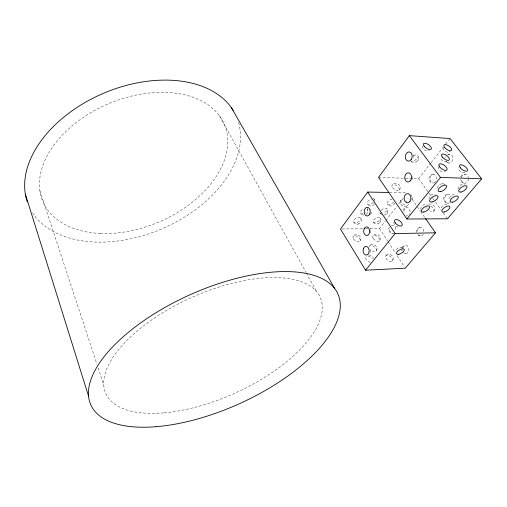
<?xml version="1.0" encoding="UTF-8"?>
<svg xmlns="http://www.w3.org/2000/svg" width="507" height="507" viewBox="0 0 507 507"><rect width="100%" height="100%" fill="white"/><g stroke="black" fill="none" stroke-linecap="round" stroke-linejoin="round"><path stroke-width="0.38" stroke-dasharray="2.54 1.9" d="M438.137 166.657C437.579 170.472 442.364 173.166 445.463 171.074M420.74 209.252C420.487 205.95 424.188 203.541 427.179 204.708M429.004 199.105C428.757 195.753 432.496 193.313 435.532 194.479M422.642 146.022C422.116 149.495 426.279 152.176 429.283 150.541M393.933 222.275C393.451 225.4 396.867 227.979 399.789 227.003M458.024 189.187C457.815 185.841 461.541 183.433 464.583 184.573M413.389 157.436L413.218 154.965M449.532 198.801C449.665 195.727 453.182 193.807 455.951 194.834M437.484 188.116C437.642 184.548 442.174 182.539 445.045 184.497M370.737 232.852L370.826 229.798M373.412 222.288C376.131 226.426 383.051 222.212 380.389 217.94A4.151 1.99 -31.5 0 0 374.407 219.182A4.151 1.99 -31.5 0 0 375.465 222.548A4.151 1.99 -31.5 0 0 380.389 217.94M370.199 252.385L370.528 250.895L369.958 248.664M384.116 215.05C386.942 214.949 388.831 211.413 387.304 209.011M394.75 203.053C393.914 206.317 389.135 207.11 387.215 204.372M412.508 179.11L412.882 177.482L412.603 175.847M411.887 199.948L412.261 198.332L411.982 196.697M444.861 157.804L445.298 156.733M411.171 161.435C414.929 164.864 421.089 159.413 417.831 155.357M441.331 207.845C442.161 204.936 445.983 203.668 448.435 205.36M401.874 247.79L403.09 246.18L405.15 245.293M360.204 240.958C363.069 236.82 356.415 232.193 353.392 236.129M399.541 189.998C402.723 185.524 395.428 180.663 392.253 184.954M400.91 200.208C397.849 204.53 404.878 209.188 407.964 205.107M379.756 240.47C382.62 236.395 376.004 231.857 373.038 235.723M376.397 250.737C379.299 246.605 372.588 241.966 369.559 245.895M392.317 261.073A4.252 2.332 37.7 0 0 388.768 255.553A4.252 2.332 37.7 0 0 386.004 258.519A4.252 2.332 37.7 0 0 392.317 261.073C395.961 257.005 389.091 251.485 385.757 255.674M402.976 210.126L404.193 208.504L406.259 207.629M433.751 211.21C437.091 207.566 431.926 201.982 427.94 204.619M389.465 226.889C387.171 229.367 389.313 233.607 392.576 233.581M411.785 180.283L412.096 179.782M386.885 213.618L387.513 212.623M379.965 222.503L380.193 222.148M380.275 222.015L380.592 221.515M417.673 160.789L418.332 159.743M460.641 176.759L462.409 174.959L464.982 174.243A4.538 3.631 -85.1 0 1 468.398 177.602M370.585 214.404L371.517 212.553L371.365 210.221M374.521 203.909C373.108 206.469 369.052 206.583 367.391 204.22M370.161 228.613L379.534 228.486L385.32 221.103M385.802 220.488L396.886 206.336M398.819 203.877L403.154 198.338M378.545 177.399L418.554 178.686L430.652 163.248M431.134 162.633L443.226 147.195M445.647 144.108L449.519 139.172M366.466 214.347L368.012 212.129L367.657 208.941M443.074 147.841C442.96 151.054 446.87 153.228 449.62 151.745M449.177 151.98L450.121 151.485M353.766 222.453C356.516 226.661 363.506 222.364 360.826 218.023A4.208 2.066 -31.1 0 0 354.678 219.297A4.208 2.066 -31.1 0 0 355.901 222.719A4.208 2.066 -31.1 0 0 360.826 218.023M419.935 227.497C417.673 227.744 415.905 230.058 416.298 232.307M447.839 154.508L449.513 154.223M391.29 225.647L392.038 225.501A4.088 2.966 88.5 0 1 394.883 226.775A4.088 2.966 88.5 0 1 395.536 230.786M446.876 161.568C444.062 162.557 440.57 160.44 440.653 157.335M447.351 194.485C442.028 194.942 442.643 203.408 447.979 203.206M464.976 172.38C461.915 173.464 458.271 170.891 458.708 167.57M433.466 174.376C428.326 173.958 427.122 182.178 432.338 182.894M357.023 224.17L357.644 224.1M357.765 224.088L358.208 224.037M368.614 255.021C370.756 254.66 373.051 256.187 373.45 258.336M342.029 229.012L364.685 228.695M365.471 228.682L369.375 228.625M389.566 192.47L405.936 192.774M363.811 215.158L361.947 214.645L360.509 213.434M405.708 253.544L403.54 252.841M420.512 235.907L418.94 235.578L416.836 233.695M444.094 184.003L442.497 183.718M406.044 215.728L406.817 215.868A4.176 3.093 -89.7 0 0 407.622 215.773M446.331 202.87L447.085 203.022M463.753 183.141L460.99 181.487L460.16 179.522M448.334 162.975L445.628 161.359M402.444 247.771C399.687 246.142 395.701 248.462 396.005 251.719M381.695 214.613L380.244 213.422M418.554 178.686L428.662 192.685M429.118 193.325L432.332 197.781M432.794 198.414L435.088 201.596M435.551 202.236L441.058 209.873M443.359 213.054L447.491 218.783M412.014 199.257L420.145 210.868M420.595 211.514L425.113 217.966M370.192 228.689L370.503 229.139M370.731 209.099L371.042 209.568M379.534 228.486L387.684 241.053M388.115 241.719L395.409 252.968M397.127 255.61L404.421 266.859M219.398 115.704L305.975 272.291M306.361 272.981L316.704 291.69M411.621 196.013L411.335 195.493L411.785 196.329M374.635 199.663L375.034 200.525M39.907 190.822L96.894 364.165M98.13 367.917L103.802 385.174M401.595 249.995L401.785 250.731M238.575 122.567A113.004 73.807 -23 0 1 161.853 228.879A113.004 73.807 -23 0 1 31.554 211.172M381.264 210.259A4.202 2.028 -32 0 1 387.19 208.757A4.202 2.028 -32 0 1 383.26 213.422M380.757 213.701A4.202 2.028 -32 0 1 379.92 212.395M393.679 201.938A4.259 2.066 -32.4 0 1 388.698 204.758A4.259 2.066 -32.4 0 1 387.278 202.356A4.259 2.066 -32.4 0 1 392.012 199.112M423.377 234.012A4.259 3.219 88.1 0 1 418.288 234.481M417.438 231.414A4.259 3.219 88.1 0 1 420.785 227.409A4.259 3.219 88.1 0 1 423.871 231.908M402.9 248.005A4.17 3.08 86.5 0 1 407.013 245.591A4.17 3.08 86.5 0 1 408.585 251.447A4.17 3.08 86.5 0 1 404.187 252.816M402.837 250.147A4.17 3.08 86.5 0 1 402.761 249.064M373.057 198.776A4.316 2.148 -32 0 1 374.464 200.981M373.323 202.489A4.316 2.148 -32 0 1 367.201 203.991A4.316 2.148 -32 0 1 371.187 199.15M367.353 208.485A4.265 2.104 -31.5 0 1 365.56 212.389M362.67 213.713A4.265 2.104 -31.5 0 1 360.135 212.382A4.265 2.104 -31.5 0 1 363.221 208.928M403.857 211.546A4.176 3.093 -89.7 0 1 407.476 207.578A4.176 3.093 -89.7 0 1 409.903 212.934M409.567 213.922A4.176 3.093 -89.7 0 1 409.041 214.765M369.153 247.08A4.233 2.339 37 0 1 373.596 246.288A4.233 2.339 37 0 1 376.067 251.276A4.233 2.339 37 0 1 370.351 249.488M394.078 233.157A4.088 2.966 88.5 0 1 390.802 232.593A4.088 2.966 88.5 0 1 389.87 228.226M370.402 262.373A4.316 2.427 37.3 0 1 366.117 259.331A4.316 2.427 37.3 0 1 366.517 256.092M368.139 256.029A4.316 2.427 37.3 0 1 372.404 259.058M408.3 203.985A4.335 2.167 36 0 1 405.549 205.322A4.335 2.167 36 0 1 401.195 201.856A4.335 2.167 36 0 1 402.457 199.333M406.158 200.899A4.335 2.167 36 0 1 406.982 201.647M413.636 155.662A4.563 2.294 -34.5 0 1 417.819 157.36A4.563 2.294 -34.5 0 1 410.987 161.087M434.886 182.482A4.341 3.334 -85.9 0 1 430.012 179.066A4.341 3.334 -85.9 0 1 434.619 174.642A4.341 3.334 -85.9 0 1 435.602 181.798M447.751 154.876A4.455 3.473 -83.1 0 1 452.472 156.359A4.455 3.473 -83.1 0 1 451.008 162.468A4.455 3.473 -83.1 0 1 446.299 160.953M449.734 202.673A4.424 3.473 -88 0 1 445.051 200.899A4.424 3.473 -88 0 1 446.515 194.897A4.424 3.473 -88 0 1 451.205 196.646M461.376 177.602A4.538 3.631 -85.1 0 1 464.995 174.243M468.487 178.781A4.538 3.631 -85.1 0 1 465.179 183.261A4.538 3.631 -85.1 0 1 461.3 179.934M430.773 206.146A4.519 2.205 36.6 0 1 434.024 210.709A4.519 2.205 36.6 0 1 429.638 210.69M427.103 208.396A4.519 2.205 36.6 0 1 426.615 207.559M164.205 412.825A117.491 52.513 -24.2 0 0 322.116 304.263A117.491 52.513 -24.2 0 0 152.759 319.188A117.491 52.513 -24.2 0 0 164.205 412.825M100.354 233.442A98.592 64.294 -23 0 0 226.509 130.907A98.592 64.294 -23 0 0 73.94 124.367A98.592 64.294 -23 0 0 100.354 233.442M353.512 238.892A4.214 2.345 36.2 0 0 359.869 241.471A4.214 2.345 36.2 0 0 356.491 236.059A4.214 2.345 36.2 0 0 353.512 238.892M373.234 238.436A4.151 2.256 36.7 0 0 379.445 240.971A4.151 2.256 36.7 0 0 376.029 235.66A4.151 2.256 36.7 0 0 373.234 238.436M392.551 187.666A4.474 2.218 35.3 0 0 399.231 190.493A4.474 2.218 35.3 0 0 395.428 185.03A4.474 2.218 35.3 0 0 392.551 187.666"/><path stroke-width="0.76" d="M388.787 192.451L367.733 192.058L340.463 229.031L365.579 270.212L405.277 268.184L435.507 232.808L425.563 218.612M409.358 135.635L378.545 177.399L406.906 219.011L447.491 218.783L481.65 178.806L450.001 138.557L409.358 135.635L440.482 177.406L481.65 178.806M365.579 270.212L395.149 233.575L435.507 232.808M406.906 219.011L440.482 177.406M367.733 192.058L395.149 233.575M231.56 107.915L334.601 288.331M25.35 194.162L88.649 396.436M27.283 201.906A113.004 73.807 -23 0 1 101.235 94.277A113.004 73.807 -23 0 1 233.283 110.532M155.903 426.71A135.42 59.807 -24.2 0 0 340.178 302.888A135.42 59.807 -24.2 0 0 147.074 318.453A135.42 59.807 -24.2 0 0 155.903 426.71M398.952 254.261A4.405 1.939 -31.1 0 0 404.282 249.514A4.405 1.939 -31.1 0 0 398.014 250.94A4.405 1.939 -31.1 0 0 398.952 254.261M395.226 222.833A4.512 2.339 36.6 0 0 401.924 225.609A4.512 2.339 36.6 0 0 398.096 219.93A4.512 2.339 36.6 0 0 395.226 222.833M364.127 228.815A4.329 3.017 88.6 0 0 366.536 235.527A4.329 3.017 88.6 0 0 369.349 229.284A4.329 3.017 88.6 0 0 364.127 228.815M369.774 213.935A4.329 3.023 -89.8 0 0 367.315 207.325A4.329 3.023 -89.8 0 0 364.539 213.694A4.329 3.023 -89.8 0 0 369.774 213.935M363.589 248.265A4.329 3.01 86.9 0 0 365.997 255.04A4.329 3.01 86.9 0 0 368.804 248.886A4.329 3.01 86.9 0 0 363.589 248.265M452.478 202.166A4.728 2.11 -33.6 0 0 458.347 196.919A4.728 2.11 -33.6 0 0 451.933 198.237A4.728 2.11 -33.6 0 0 452.478 202.166M461.028 192.039A4.804 2.155 -34.1 0 0 467.004 186.684A4.804 2.155 -34.1 0 0 460.546 187.983A4.804 2.155 -34.1 0 0 461.028 192.039M440.57 191.621A4.874 2.25 -33.8 0 0 446.572 186.158A4.874 2.25 -33.8 0 0 439.905 187.476A4.874 2.25 -33.8 0 0 440.57 191.621M444.132 212.065A4.658 2.072 -33.1 0 0 449.893 206.919A4.658 2.072 -33.1 0 0 443.524 208.257A4.658 2.072 -33.1 0 0 444.132 212.065M423.82 212.046A4.728 2.161 -32.8 0 0 429.6 206.805A4.728 2.161 -32.8 0 0 423.034 208.168A4.728 2.161 -32.8 0 0 423.82 212.046M432.097 201.957A4.797 2.205 -33.3 0 0 437.985 196.602A4.797 2.205 -33.3 0 0 431.368 197.945A4.797 2.205 -33.3 0 0 432.097 201.957M439.746 166.961A4.81 2.167 35.5 0 0 446.813 170.016A4.81 2.167 35.5 0 0 442.465 164.293A4.81 2.167 35.5 0 0 439.746 166.961M442.25 157.031A4.709 2.085 35.3 0 0 449.164 160.041A4.709 2.085 35.3 0 0 444.893 154.496A4.709 2.085 35.3 0 0 442.25 157.031M460.394 167.868A4.734 2.079 35.8 0 0 467.283 170.859A4.734 2.079 35.8 0 0 462.897 165.25A4.734 2.079 35.8 0 0 460.394 167.868M444.652 147.505A4.607 2.003 35 0 0 451.42 150.471A4.607 2.003 35 0 0 447.218 145.091A4.607 2.003 35 0 0 444.652 147.505M424.137 146.212A4.683 2.091 34.6 0 0 431.077 149.242A4.683 2.091 34.6 0 0 426.913 143.76A4.683 2.091 34.6 0 0 424.137 146.212M410.474 180.644A4.607 3.41 -86.3 0 0 409.143 172.944A4.607 3.41 -86.3 0 0 404.814 178.616A4.607 3.41 -86.3 0 0 410.474 180.644M409.859 201.532A4.601 3.41 -88.4 0 0 408.528 193.807A4.601 3.41 -88.4 0 0 404.206 199.34A4.601 3.41 -88.4 0 0 409.859 201.532M411.095 159.711A4.626 3.41 -84.2 0 0 409.757 152.049A4.626 3.41 -84.2 0 0 405.423 157.848A4.626 3.41 -84.2 0 0 411.095 159.711"/></g></svg>
